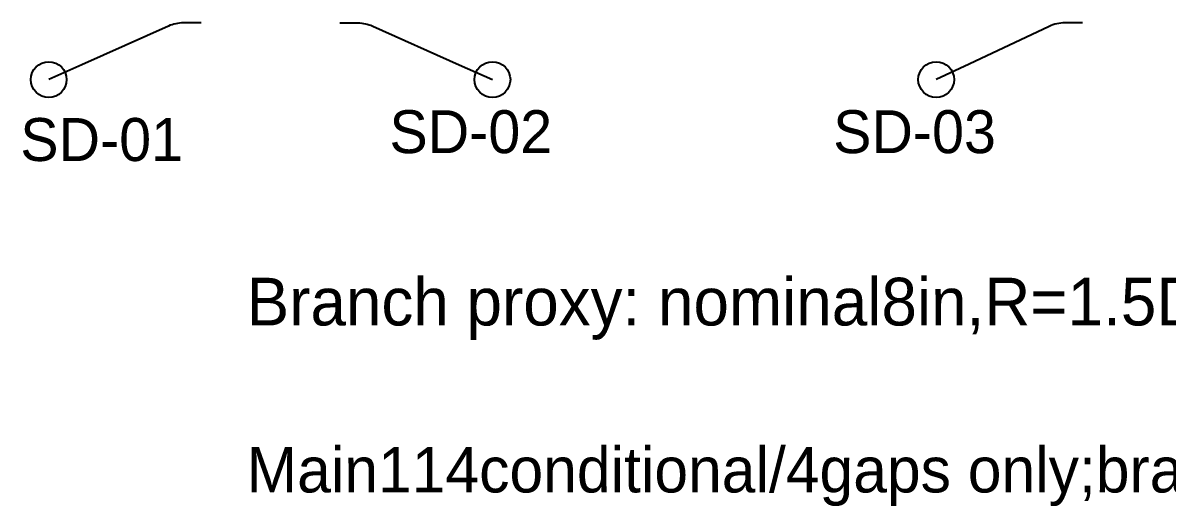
# Model space of a CAD drawing. Header units: metres. Extents: x 0.1 to 41.9, y 0.9 to 39.
# Drawn here: x 0.12 to 9.72, y 0.89 to 4.94 of the extents above; entities that cross this region are included whole.
import ezdxf

# ---------------------------------------------------------------- set-up
doc = ezdxf.new("R2010")
doc.units = ezdxf.units.M
for name, color, linetype in [('BSA_BRANCH_AXIS', 5, 'Continuous'), ('BSA_BRANCH_LABEL', 3, 'Continuous'), ('BSA_TERMINAL_CENTRE', 3, 'Continuous')]:
    doc.layers.add(name, color=color, linetype=linetype)

msp = doc.modelspace()

# ---------------------------------------------------------------- linework, layer by layer
at = {"layer": 'BSA_BRANCH_AXIS'}
for points in [[(1.6189, 4.937), (1.4689, 4.937, 0.105559), (1.3445, 4.9104), (0.619, 4.5859), (0.3408, 4.4614)], [(2.7827, 4.937), (2.9327, 4.937, -0.105559), (3.0571, 4.9104), (3.7826, 4.5859), (4.0608, 4.4614)], [(9.0081, 4.937), (8.8581, 4.937, 0.110554), (8.7282, 4.9079), (8.0565, 4.5914), (7.7808, 4.4614)]]:
    msp.add_lwpolyline(points, format="xyb", dxfattribs=at)
at = {"layer": 'BSA_TERMINAL_CENTRE'}
for centre in [(0.3408, 4.4614), (4.0608, 4.4614), (7.7808, 4.4614)]:
    msp.add_circle(centre, 0.15, dxfattribs=at)

# ---------------------------------------------------------------- texts
for s, height, p in [('Branch proxy: nominal8in,R=1.5D,304.8mm drop ASSUMED;actual ceiling/neck height unknown', 0.4, (2, 2.4)), ('Main114conditional/4gaps only;branch product,bend losses,installation and full pressure unresolved', 0.38, (2, 1))]:
    msp.add_text(s, height=height).set_placement(p)
at = {"layer": 'BSA_BRANCH_LABEL'}
for s, p in [('SD-01', (0.1023, 3.7791)), ('SD-02', (3.1971, 3.8448)), ('SD-03', (6.9171, 3.8448))]:
    msp.add_text(s, height=0.36, dxfattribs=at).set_placement(p)

doc.saveas('drawing.dxf')
